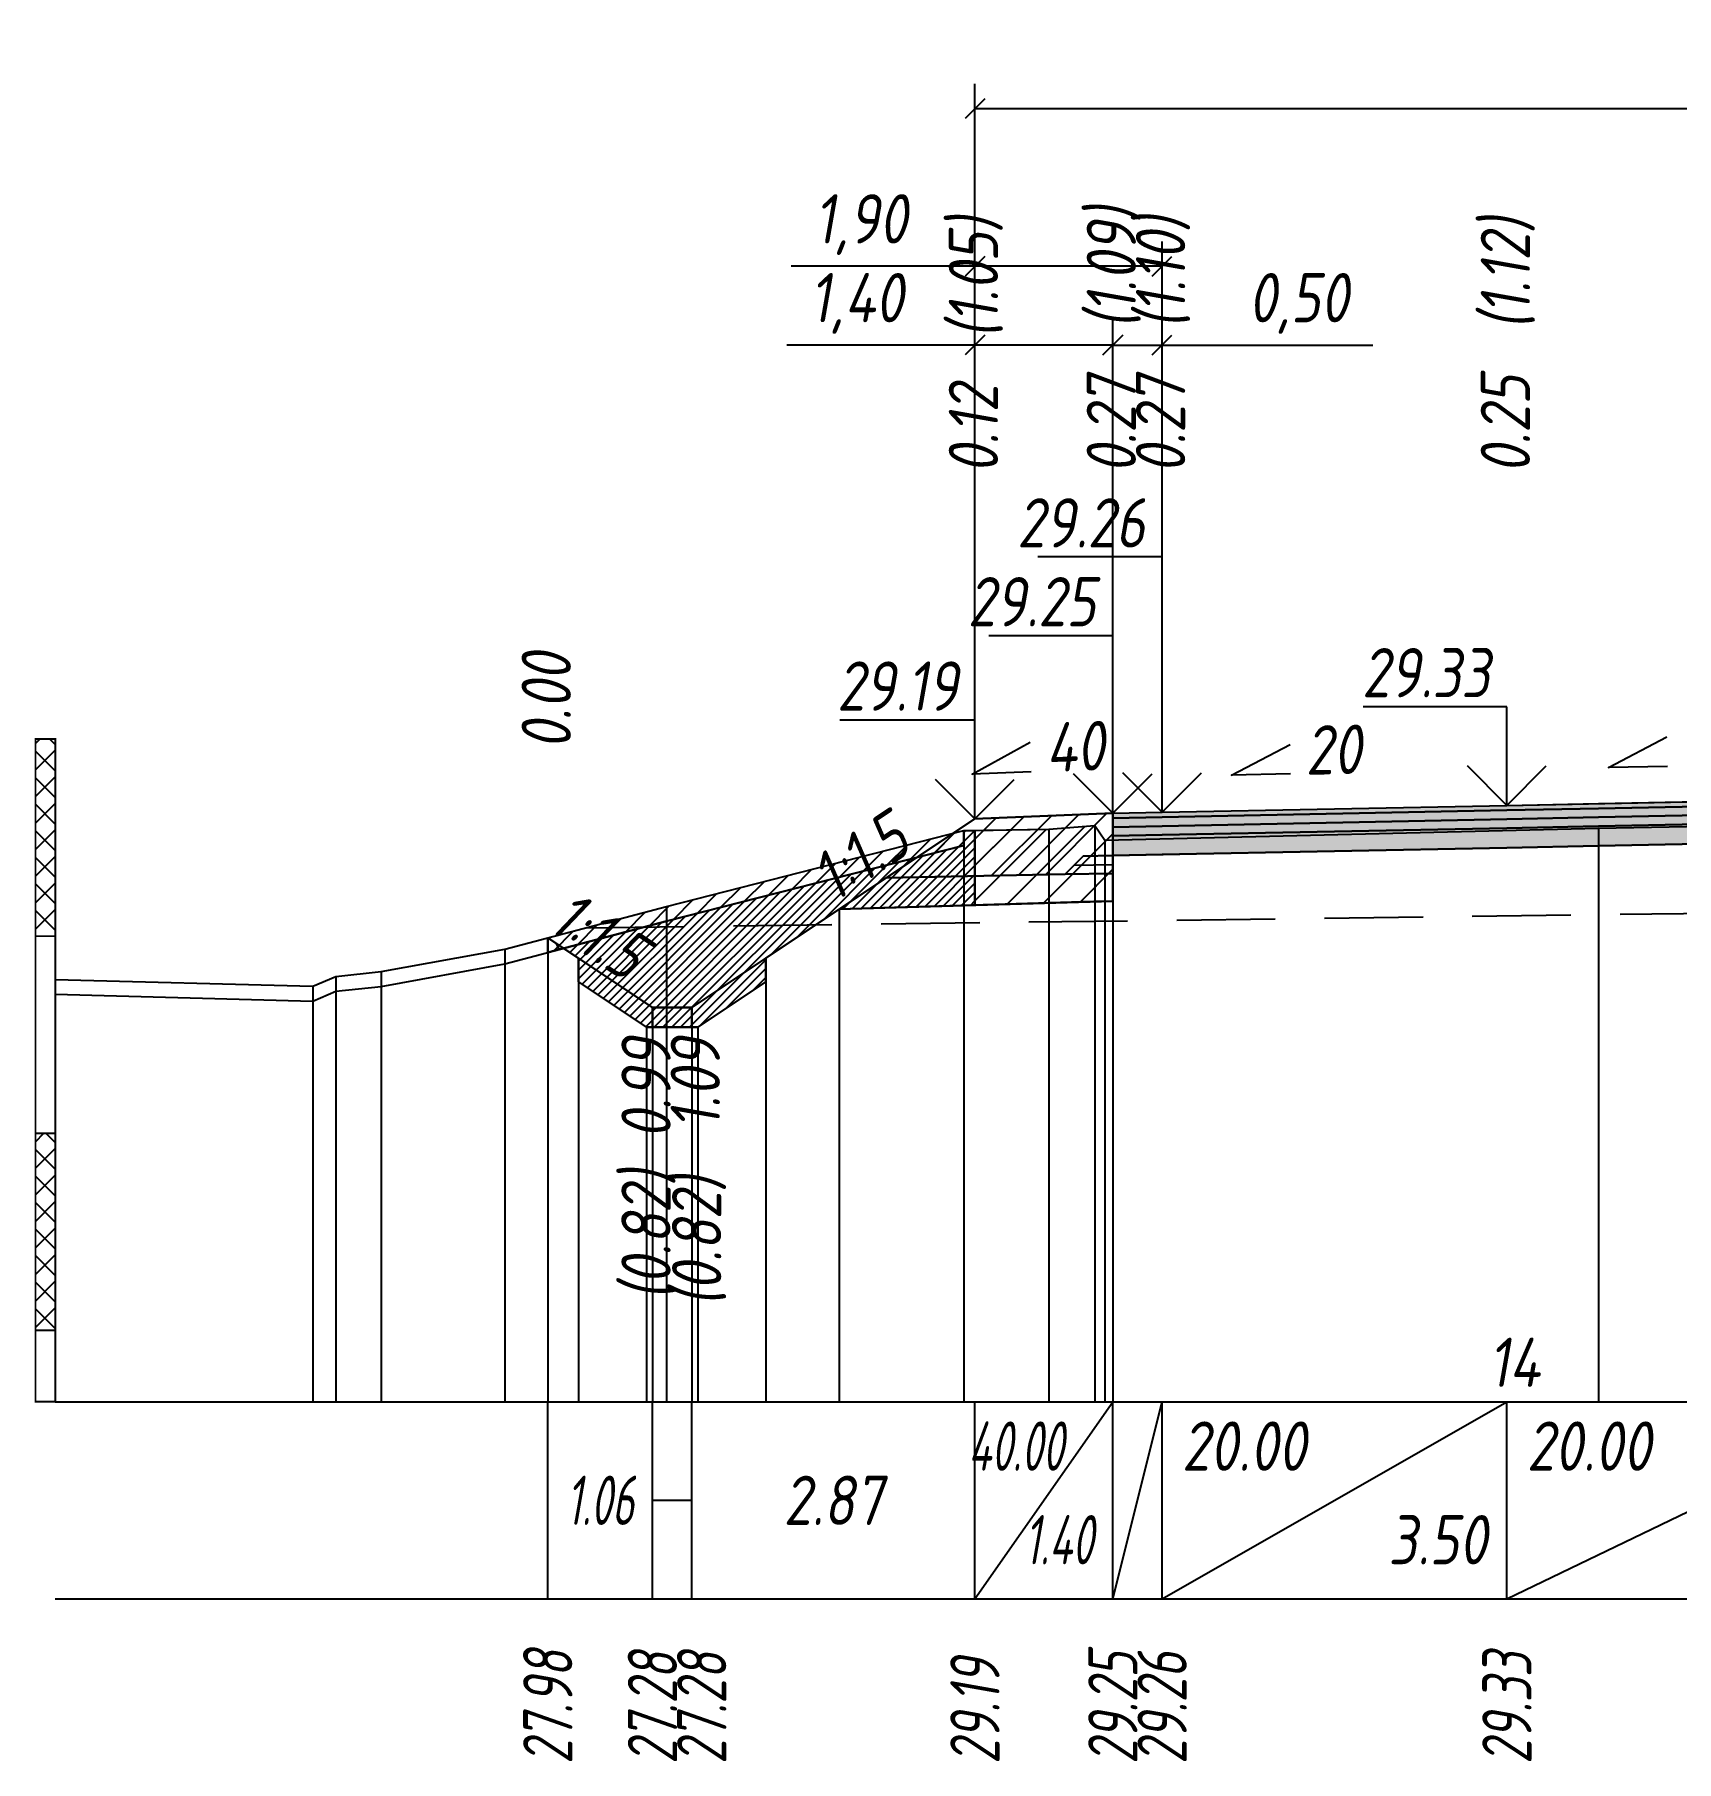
# Model space of a CAD drawing. Extents: x -717 to 1451, y -133302 to 233.
# Drawn here: x 78.9 to 162.3, y -93306.3 to -93218.6 of the extents above; entities that cross this region are included whole.
import ezdxf
from ezdxf.enums import TextEntityAlignment as Align

# ---------------------------------------------------------------- set-up
doc = ezdxf.new("R2010")
doc.units = 0
doc.linetypes.add('штриховая', pattern=[0.75, 0.5, -0.25])
for name, color, linetype in [('Интерполированный поперечник', 2, 'Continuous'), ('Код_514', 1, 'Continuous'), ('Контур_0', 7, 'Continuous'), ('Контур_2521', 7, 'Continuous'), ('Контур_2564', 7, 'Continuous'), ('Контур_2660', 7, 'Continuous'), ('Контур_2665', 7, 'Continuous'), ('Контур_400', 7, 'Continuous'), ('Контур_508', 7, 'Continuous'), ('Контур_512', 7, 'Continuous'), ('Контур_513', 7, 'Continuous'), ('Контур_818', 7, 'Continuous'), ('Красный поперечник', 1, 'Continuous'), ('Линейка абсолютных высот', 7, 'Continuous'), ('Объём_2501', 7, 'Continuous'), ('Объём_2564', 7, 'Continuous'), ('Объём_2650', 7, 'Continuous'), ('Объём_2660', 7, 'Continuous'), ('Объём_2663', 7, 'Continuous'), ('Объём_2664', 7, 'Continuous'), ('Объём_2665', 7, 'Continuous'), ('Откосы', 7, 'Continuous'), ('Отметки покрытия', 7, 'Continuous'), ('Рабочие отметки', 7, 'Continuous'), ('Рабочие отметки доп.', 7, 'Continuous'), ('Слои выравнивания', 7, 'Continuous'), ('Таблица', 7, 'Continuous'), ('Уклоны проезжей части', 7, 'Continuous'), ('Черный поперечник', 3, 'Continuous')]:
    doc.layers.add(name, color=color, linetype=linetype)
for name, color, linetype, true_color in [('Контур_2540', 2, 'Continuous', 0xffff00), ('Контур_2560', 2, 'Continuous', 0xffff00), ('Контур_2561', 7, 'Continuous', 0xff8040), ('Контур_2562', 3, 'Continuous', 0x00ff00), ('Контур_2563', 7, 'Continuous', 0xff8000), ('Контур_2570', 7, 'Continuous', 0x80ff00), ('Контур_2583', 3, 'Continuous', 0x00ff00), ('Контур_2584', 3, 'Continuous', 0x00ff00), ('Контур_2725', 7, 'Continuous', 0x323232), ('Контур_2736', 4, 'Continuous', 0x00ffff), ('Контур_2737', 4, 'Continuous', 0x00ffff), ('Контур_2738', 4, 'Continuous', 0x00ffff), ('Контур_2739', 4, 'Continuous', 0x00ffff), ('Контур_2741', 4, 'Continuous', 0x00ffff), ('Контур_2742', 4, 'Continuous', 0x00ffff), ('Контур_2743', 4, 'Continuous', 0x00ffff), ('Контур_2744', 7, 'Continuous', 0xa4ffff), ('Контур_2745', 7, 'Continuous', 0xa4ffff), ('Контур_2747', 4, 'Continuous', 0x00ffff), ('Контур_2748', 4, 'Continuous', 0x00ffff), ('Контур_2749', 4, 'Continuous', 0x00ffff), ('Контур_2750', 4, 'Continuous', 0x00ffff), ('Контур_2751', 4, 'Continuous', 0x00ffff), ('Контур_2752', 4, 'Continuous', 0x00ffff), ('Контур_2760', 7, 'Continuous', 0x323232), ('Контур_2761', 7, 'Continuous', 0x323232), ('Контур_2762', 7, 'Continuous', 0x323232), ('Контур_2763', 7, 'Continuous', 0x323232), ('Контур_402', 7, 'Continuous', 0xff6464), ('Контур_703', 4, 'Continuous', 0x00ffff), ('Контур_705', 4, 'Continuous', 0x00ffff), ('Контур_707', 4, 'Continuous', 0x00ffff), ('Контур_720', 131, 'Continuous', 0xaaffff), ('Объём_2520', 7, 'Continuous', 0x80ffff), ('Объём_2540', 2, 'Continuous', 0xffff00), ('Объём_2560', 2, 'Continuous', 0xffff00), ('Объём_2561', 7, 'Continuous', 0xff8040), ('Объём_2562', 3, 'Continuous', 0x00ff00), ('Объём_2563', 7, 'Continuous', 0xff8000), ('Объём_2570', 7, 'Continuous', 0x80ff00), ('Объём_2583', 3, 'Continuous', 0x00ff00), ('Объём_2584', 3, 'Continuous', 0x00ff00), ('Объём_2592', 3, 'Continuous', 0x00ff00), ('Объём_2596', 3, 'Continuous', 0x00ff00), ('Объём_2600', 7, 'Continuous', 0x808000), ('Объём_2620', 2, 'Continuous', 0xffff00), ('Объём_2746', 2, 'Continuous', 0xffff00)]:
    doc.layers.add(name, color=color, linetype=linetype, true_color=true_color)
doc.styles.get("Standard").update_dxf_attribs({"font": 'txt', "height": 2.5})
doc.styles.add('М', font='romand.shx', dxfattribs={"width": 0.8, "oblique": 10, "height": 2.5})
doc.dimstyles.new('ISO-25', dxfattribs={"dimtxt": 2.5, "dimasz": 2.5, "dimexe": 1.25, "dimexo": 0.625, "dimtad": 1, "dimtxsty": 'Standard', "dimcen": 2.5, "dimadec": 0, "dimazin": 0, "dimtfac": 1, "dimtmove": 0, "dimatfit": 3, "dimfxl": 1, "dimarcsym": 0})
pattern_1 = [(45.0000013, (0, 0), (-0.67351924, 0.673519211), []), (135.0000003, (0, 0), (-0.673519222, -0.67351923), [])]

# ---------------------------------------------------------------- blocks, each defined once
blk = doc.blocks.new('_Oblique')
at = {"color": 0, "linetype": 'ByBlock', "lineweight": -2}
blk.add_line((-0.5, -0.5), (0.5, 0.5), dxfattribs=at)
blk = doc.blocks.new('*D1836')
at = {"color": 0, "lineweight": -2, "transparency": 16777216}
for p, q in [((126.68, -93257.86), (126.68, -93233.14)), ((133.68, -93257.58), (133.68, -93233.14)), ((126.68, -93234.39), (117.137, -93234.39)), ((133.68, -93234.39), (126.68, -93234.39))]:
    blk.add_line(p, q, dxfattribs=at)
at = {"layer": 'Defpoints', "color": 0, "transparency": 16777216}
for p in [(133.68, -93234.39), (126.68, -93258.485), (133.68, -93258.205)]:
    blk.add_point(p, dxfattribs=at)
at = {"color": 0, "lineweight": -2, "transparency": 16777216, "rotation": 180}
blk.add_blockref('_Oblique', (126.68, -93234.39), dxfattribs=at)
at = {"color": 0, "lineweight": -2, "transparency": 16777216}
blk.add_blockref('_Oblique', (133.68, -93234.39), dxfattribs=at)
at = {"color": 0, "transparency": 16777216, "insert": (120.677, -93232.277), "char_height": 2.5, "width": 8.75, "attachment_point": 5, "style": 'М'}
blk.add_mtext('1,40', dxfattribs=at)
blk = doc.blocks.new('*D1838')
at = {"color": 0, "lineweight": -2, "transparency": 16777216}
for p, q in [((133.68, -93257.58), (133.68, -93233.14)), ((136.18, -93257.53), (136.18, -93233.14)), ((133.68, -93234.39), (136.18, -93234.39)), ((136.18, -93234.39), (146.868, -93234.39))]:
    blk.add_line(p, q, dxfattribs=at)
at = {"layer": 'Defpoints', "color": 0, "transparency": 16777216}
for p in [(136.18, -93234.39), (133.68, -93258.205), (136.18, -93258.155)]:
    blk.add_point(p, dxfattribs=at)
at = {"color": 0, "lineweight": -2, "transparency": 16777216, "rotation": 180}
blk.add_blockref('_Oblique', (133.68, -93234.39), dxfattribs=at)
at = {"color": 0, "lineweight": -2, "transparency": 16777216}
blk.add_blockref('_Oblique', (136.18, -93234.39), dxfattribs=at)
at = {"color": 0, "transparency": 16777216, "insert": (143.106, -93232.277), "char_height": 2.5, "width": 9.16667, "attachment_point": 5, "style": 'М'}
blk.add_mtext('0,50', dxfattribs=at)
blk = doc.blocks.new('*D1841')
at = {"color": 0, "lineweight": -2, "transparency": 16777216}
for p, q in [((126.68, -93257.86), (126.68, -93229.14)), ((136.18, -93257.53), (136.18, -93229.14)), ((126.68, -93230.39), (117.348, -93230.39)), ((136.18, -93230.39), (126.68, -93230.39))]:
    blk.add_line(p, q, dxfattribs=at)
at = {"layer": 'Defpoints', "color": 0, "transparency": 16777216}
for p in [(136.18, -93230.39), (126.68, -93258.485), (136.18, -93258.155)]:
    blk.add_point(p, dxfattribs=at)
at = {"color": 0, "lineweight": -2, "transparency": 16777216, "rotation": 180}
blk.add_blockref('_Oblique', (126.68, -93230.39), dxfattribs=at)
at = {"color": 0, "lineweight": -2, "transparency": 16777216}
blk.add_blockref('_Oblique', (136.18, -93230.39), dxfattribs=at)
at = {"color": 0, "transparency": 16777216, "insert": (120.888, -93228.277), "char_height": 2.5, "width": 8.75, "attachment_point": 5, "style": 'М'}
blk.add_mtext('1,90', dxfattribs=at)
blk = doc.blocks.new('*D1842')
at = {"color": 0, "lineweight": -2, "transparency": 16777216}
for p, q in [((126.68, -93257.86), (126.68, -93221.14)), ((222.18, -93257.86), (222.18, -93221.14)), ((126.68, -93222.39), (222.18, -93222.39))]:
    blk.add_line(p, q, dxfattribs=at)
at = {"layer": 'Defpoints', "color": 0, "transparency": 16777216}
for p in [(222.18, -93222.39), (126.68, -93258.485), (222.18, -93258.485)]:
    blk.add_point(p, dxfattribs=at)
at = {"color": 0, "lineweight": -2, "transparency": 16777216, "rotation": 180}
blk.add_blockref('_Oblique', (126.68, -93222.39), dxfattribs=at)
at = {"color": 0, "lineweight": -2, "transparency": 16777216}
blk.add_blockref('_Oblique', (222.18, -93222.39), dxfattribs=at)
at = {"color": 0, "transparency": 16777216, "insert": (174.43, -93220.277), "char_height": 2.5, "width": 10.41667, "attachment_point": 5, "style": 'М'}
blk.add_mtext('19,10', dxfattribs=at)

msp = doc.modelspace()

# ---------------------------------------------------------------- hatches: boundary and pattern name
at = {"layer": 'Линейка абсолютных высот'}
h = msp.add_hatch(dxfattribs=at)
h.set_pattern_fill('ANSI37', scale=0.3, style=0)
h.set_pattern_definition(pattern_1)
h.paths.add_polyline_path([(80, -93264.379), (80, -93254.379), (79, -93254.379), (79, -93264.379)])
h = msp.add_hatch(dxfattribs=at)
h.set_pattern_fill('ANSI37', scale=0.3, style=0)
h.set_pattern_definition(pattern_1)
h.paths.add_polyline_path([(80, -93284.379), (80, -93274.379), (79, -93274.379), (79, -93284.379)])
at = {"layer": 'Объём_2563'}
h = msp.add_hatch(dxfattribs=at)
h.set_pattern_fill('ANSI31', color=256, scale=0.3)
h.paths.add_polyline_path([(126.68, -93258.423), (133.68, -93258.143), (133.68, -93260.293), (132.18, -93260.323), (131.261, -93261.241), (122.18, -93261.423)])
at = {"layer": 'Объём_2570'}
h = msp.add_hatch(dxfattribs=at)
h.set_pattern_fill('ANSI31', color=256, scale=0.2)
h.paths.add_polyline_path([(126.113, -93259.772), (111.032, -93263.619), (105, -93265.208), (105, -93264.458), (111.032, -93262.869), (126.113, -93259.022)])
at = {"layer": 'Объём_2600'}
h = msp.add_hatch(dxfattribs=at)
h.set_pattern_fill('ANSI31', color=6, scale=0.4)
h.paths.add_polyline_path([(133.274, -93259.508), (133.68, -93259.498), (133.68, -93262.6), (126.68, -93262.81), (126.68, -93259.013), (130.436, -93258.955), (132.774, -93258.758)])
h = msp.add_hatch(dxfattribs=at)
h.set_pattern_fill('HONEY', color=5, scale=0.3)
h.paths.add_polyline_path([(105, -93265.208), (105, -93264.458), (105.806, -93264.995)])
at = {"layer": 'Объём_2620'}
h = msp.add_hatch(dxfattribs=at)
h.set_pattern_fill('ANSI31', color=2, scale=0.1)
h.paths.add_polyline_path([(111.032, -93263.619), (126.113, -93259.772), (126.113, -93259.022), (126.68, -93259.013), (126.68, -93262.81), (119.788, -93263.017), (116.064, -93265.5), (116.064, -93266.702), (112.616, -93269), (110.011, -93269), (106.564, -93266.702), (106.564, -93265.5), (105.806, -93264.995)])
at = {"layer": 'Слои выравнивания'}
for color, points in [(2, [(133.68, -93258.143), (136.18, -93258.093), (153.68, -93257.743), (158.333, -93257.65), (174.43, -93257.328), (174.43, -93257.578), (158.333, -93257.9), (153.68, -93257.993), (136.18, -93258.343), (133.68, -93258.393)]), (3, [(133.68, -93258.393), (136.18, -93258.343), (153.68, -93257.993), (158.333, -93257.9), (174.43, -93257.578), (174.43, -93258.028), (158.333, -93258.35), (153.68, -93258.443), (136.18, -93258.793), (133.68, -93258.843)]), (4, [(133.68, -93258.843), (136.18, -93258.793), (153.68, -93258.443), (158.333, -93258.35), (174.43, -93258.028), (174.43, -93258.478), (158.333, -93258.8), (153.68, -93258.893), (136.18, -93259.243), (133.68, -93259.293)]), (5, [(133.68, -93259.293), (136.18, -93259.243), (153.68, -93258.893), (158.333, -93258.8), (174.43, -93258.478), (174.43, -93259.478), (158.333, -93259.8), (153.68, -93259.893), (136.18, -93260.243), (133.68, -93260.293)])]:
    msp.add_hatch(color=color, dxfattribs=at).paths.add_polyline_path(points)

# ---------------------------------------------------------------- linework, layer by layer
at = {"layer": 'Интерполированный поперечник', "linetype": 'штриховая', "ltscale": 10, "flags": 128}
msp.add_lwpolyline([(106.926, -93263.95), (236.827, -93262.271)], dxfattribs=at)
at = {"layer": 'Код_514'}
for p, q in [((105, -93298), (105, -93288)), ((110.314, -93298), (110.314, -93288)), ((112.314, -93298), (112.314, -93288)), ((126.68, -93298), (126.68, -93288)), ((126.68, -93298), (133.68, -93288)), ((133.68, -93298), (133.68, -93288)), ((133.68, -93298), (136.18, -93288)), ((136.18, -93298), (136.18, -93288)), ((136.18, -93298), (153.68, -93288)), ((153.68, -93298), (153.68, -93288)), ((153.68, -93298), (174.43, -93288)), ((110.314, -93293), (112.314, -93293))]:
    msp.add_line(p, q, dxfattribs=at)
at = {"layer": 'Контур_0', "flags": 128}
for points in [[(126.68, -93258.423), (126.68, -93258.423), (126.68, -93258.423), (126.68, -93258.423), (126.68, -93258.423), (126.68, -93258.423), (126.68, -93258.423), (126.68, -93258.423), (126.68, -93258.423), (126.68, -93258.423), (126.68, -93258.423), (126.68, -93258.423), (126.68, -93258.423), (126.68, -93258.423), (126.68, -93258.423), (112.314, -93268), (110.314, -93268), (105, -93264.458), (105, -93264.458), (105, -93264.458), (105, -93264.458), (105, -93264.458), (105, -93264.458), (105, -93264.458), (105, -93264.458), (105, -93264.458), (105, -93264.458), (105, -93264.458), (105, -93264.458), (105, -93264.458)], [(126.68, -93258.423), (126.68, -93258.423), (126.68, -93258.423), (126.68, -93258.423), (126.68, -93258.423), (126.68, -93258.423), (126.68, -93258.423), (126.68, -93258.423), (126.68, -93258.423), (126.68, -93258.423), (126.68, -93258.423), (126.68, -93258.423), (126.68, -93258.423), (126.68, -93258.423), (126.68, -93258.423), (112.314, -93268)], [(122.18, -93261.423), (131.261, -93261.241), (132.18, -93260.323), (133.68, -93260.293)], [(132.18, -93260.323), (133.68, -93260.293), (133.68, -93261.193), (131.261, -93261.241), (132.18, -93260.323), (132.18, -93260.323)]]:
    msp.add_lwpolyline(points, dxfattribs=at)
at = {"layer": 'Контур_2521', "color": 250, "flags": 128}
msp.add_lwpolyline([(131.721, -93260.782), (133.68, -93260.743)], dxfattribs=at)
at = {"layer": 'Контур_2540', "flags": 128}
msp.add_lwpolyline([(131.261, -93261.241), (133.68, -93261.193), (133.68, -93262.6), (119.788, -93263.017), (122.18, -93261.423), (131.261, -93261.241), (131.261, -93261.241)], dxfattribs=at)
at = {"layer": 'Контур_2560', "flags": 128}
msp.add_lwpolyline([(126.68, -93258.423), (126.68, -93258.423), (126.68, -93258.423), (133.68, -93258.143)], dxfattribs=at)
at = {"layer": 'Контур_2561', "flags": 128}
msp.add_lwpolyline([(133.68, -93258.143), (133.68, -93258.143), (126.68, -93258.423), (126.68, -93258.423), (133.68, -93258.143)], dxfattribs=at)
at = {"layer": 'Контур_2562', "flags": 128}
msp.add_lwpolyline([(126.68, -93258.423), (126.68, -93258.423), (126.68, -93258.423), (126.68, -93258.423), (126.68, -93258.423)], dxfattribs=at)
at = {"layer": 'Контур_2563', "flags": 128}
msp.add_lwpolyline([(126.68, -93258.423), (133.68, -93258.143), (133.68, -93260.293), (132.18, -93260.323), (131.261, -93261.241), (122.18, -93261.423), (126.68, -93258.423), (126.68, -93258.423)], dxfattribs=at)
at = {"layer": 'Контур_2564', "flags": 128}
msp.add_lwpolyline([(126.68, -93258.423), (133.68, -93258.143)], dxfattribs=at)
at = {"layer": 'Контур_2570', "flags": 128}
msp.add_lwpolyline([(80, -93267.321), (93.071, -93267.672), (94.239, -93267.176), (96.55, -93266.925), (102.819, -93265.782), (102.819, -93265.782), (111.032, -93263.619), (126.113, -93259.772), (126.113, -93259.022), (130.436, -93258.955), (132.774, -93258.758), (133.274, -93259.508), (158.333, -93258.899), (174.43, -93258.6)], dxfattribs=at)
at = {"layer": 'Контур_2583', "flags": 128}
for points in [[(110.011, -93269), (110.314, -93269), (110.314, -93268), (106.564, -93265.5), (106.564, -93266.702), (110.011, -93269)], [(116.064, -93266.702), (116.064, -93265.5), (112.314, -93268), (112.314, -93269), (112.616, -93269), (116.064, -93266.702)]]:
    msp.add_lwpolyline(points, dxfattribs=at)
at = {"layer": 'Контур_2584', "flags": 128}
msp.add_lwpolyline([(112.314, -93269), (112.314, -93268), (110.314, -93268), (110.314, -93269), (112.314, -93269)], dxfattribs=at)
at = {"layer": 'Контур_2660', "flags": 128}
msp.add_lwpolyline([(119.788, -93263.017), (133.68, -93262.6)], dxfattribs=at)
at = {"layer": 'Контур_2665', "flags": 128}
msp.add_lwpolyline([(126.68, -93258.423), (126.68, -93258.423)], dxfattribs=at)
at = {"layer": 'Контур_2725', "flags": 128}
msp.add_lwpolyline([(133.68, -93260.293), (136.18, -93260.243), (153.68, -93259.893), (158.333, -93259.8), (174.43, -93259.478), (175.745, -93259.504), (193.551, -93259.86), (195.18, -93259.893), (212.68, -93260.243), (215.18, -93260.293)], dxfattribs=at)
at = {"layer": 'Контур_2736', "flags": 128}
msp.add_lwpolyline([(126.68, -93258.423), (126.68, -93258.423)], dxfattribs=at)
at = {"layer": 'Контур_2737', "flags": 128}
msp.add_lwpolyline([(126.68, -93258.423), (126.68, -93258.423)], dxfattribs=at)
at = {"layer": 'Контур_2738', "flags": 128}
msp.add_lwpolyline([(126.68, -93258.423), (126.68, -93258.423)], dxfattribs=at)
at = {"layer": 'Контур_2739', "flags": 128}
msp.add_lwpolyline([(126.68, -93258.423), (126.68, -93258.423)], dxfattribs=at)
at = {"layer": 'Контур_2741', "flags": 128}
msp.add_lwpolyline([(105, -93264.458), (105, -93264.458)], dxfattribs=at)
at = {"layer": 'Контур_2742', "flags": 128}
msp.add_lwpolyline([(105, -93264.458), (105, -93264.458)], dxfattribs=at)
at = {"layer": 'Контур_2743', "flags": 128}
msp.add_lwpolyline([(105, -93264.458), (105, -93264.458)], dxfattribs=at)
at = {"layer": 'Контур_2744', "flags": 128}
msp.add_lwpolyline([(105, -93264.458), (105, -93264.458)], dxfattribs=at)
msp.add_lwpolyline([(105, -93264.458), (105, -93264.458)], dxfattribs=at)
msp.add_lwpolyline([(105, -93264.458), (105, -93264.458)], dxfattribs=at)
msp.add_lwpolyline([(105, -93264.458), (105, -93264.458)], dxfattribs=at)
msp.add_lwpolyline([(105, -93264.458), (105, -93264.458)], dxfattribs=at)
msp.add_lwpolyline([(105, -93264.458), (105, -93264.458)], dxfattribs=at)
at = {"layer": 'Контур_2745', "flags": 128}
msp.add_lwpolyline([(126.68, -93258.423), (126.68, -93258.423)], dxfattribs=at)
msp.add_lwpolyline([(126.68, -93258.423), (126.68, -93258.423)], dxfattribs=at)
msp.add_lwpolyline([(126.68, -93258.423), (126.68, -93258.423)], dxfattribs=at)
msp.add_lwpolyline([(126.68, -93258.423), (126.68, -93258.423)], dxfattribs=at)
msp.add_lwpolyline([(126.68, -93258.423), (126.68, -93258.423)], dxfattribs=at)
msp.add_lwpolyline([(126.68, -93258.423), (126.68, -93258.423)], dxfattribs=at)
at = {"layer": 'Контур_2747', "flags": 128}
msp.add_lwpolyline([(126.68, -93258.423), (126.68, -93258.423)], dxfattribs=at)
at = {"layer": 'Контур_2748', "flags": 128}
msp.add_lwpolyline([(126.68, -93258.423), (126.68, -93258.423)], dxfattribs=at)
at = {"layer": 'Контур_2749', "flags": 128}
msp.add_lwpolyline([(126.68, -93258.423), (126.68, -93258.423)], dxfattribs=at)
at = {"layer": 'Контур_2750', "flags": 128}
msp.add_lwpolyline([(105, -93264.458), (105, -93264.458)], dxfattribs=at)
at = {"layer": 'Контур_2751', "flags": 128}
msp.add_lwpolyline([(105, -93264.458), (105, -93264.458)], dxfattribs=at)
at = {"layer": 'Контур_2752', "flags": 128}
msp.add_lwpolyline([(105, -93264.458), (105, -93264.458)], dxfattribs=at)
at = {"layer": 'Контур_2760', "flags": 128}
msp.add_lwpolyline([(133.68, -93258.143), (136.18, -93258.093), (153.68, -93257.743), (158.333, -93257.65), (174.43, -93257.328), (175.745, -93257.354), (193.551, -93257.71), (195.18, -93257.743), (212.68, -93258.093), (215.18, -93258.143)], dxfattribs=at)
at = {"layer": 'Контур_2761', "flags": 128}
msp.add_lwpolyline([(133.68, -93258.393), (136.18, -93258.343), (153.68, -93257.993), (158.333, -93257.9), (174.43, -93257.578), (175.745, -93257.604), (193.551, -93257.96), (195.18, -93257.993), (212.68, -93258.343), (215.18, -93258.393)], dxfattribs=at)
at = {"layer": 'Контур_2762', "flags": 128}
msp.add_lwpolyline([(133.68, -93258.843), (136.18, -93258.793), (153.68, -93258.443), (158.333, -93258.35), (174.43, -93258.028), (175.745, -93258.054), (193.551, -93258.41), (195.18, -93258.443), (212.68, -93258.793), (215.18, -93258.843)], dxfattribs=at)
at = {"layer": 'Контур_2763', "flags": 128}
msp.add_lwpolyline([(133.68, -93259.293), (136.18, -93259.243), (153.68, -93258.893), (158.333, -93258.8), (174.43, -93258.478), (175.745, -93258.504), (193.551, -93258.86), (195.18, -93258.893), (212.68, -93259.243), (215.18, -93259.293)], dxfattribs=at)
at = {"layer": 'Контур_400', "flags": 128}
msp.add_lwpolyline([(133.68, -93258.143), (136.18, -93258.093), (136.18, -93258.093), (136.18, -93258.093), (136.18, -93258.093), (136.18, -93258.093), (136.18, -93258.093), (153.68, -93257.743), (174.43, -93257.328)], dxfattribs=at)
at = {"layer": 'Контур_402', "flags": 128}
msp.add_lwpolyline([(119.788, -93263.017), (133.68, -93262.6), (133.68, -93260.293), (174.43, -93259.478), (215.18, -93260.293), (215.18, -93262.6), (228.142, -93262.989)], dxfattribs=at)
at = {"layer": 'Контур_508', "flags": 128}
msp.add_lwpolyline([(105, -93264.458), (106.564, -93265.5), (106.564, -93266.702), (110.011, -93269), (110.314, -93269), (112.314, -93269), (112.616, -93269), (116.064, -93266.702), (116.064, -93265.5), (119.788, -93263.017), (133.68, -93262.6), (133.68, -93260.293), (174.43, -93259.478), (215.18, -93260.293), (215.18, -93262.6), (228.142, -93262.989), (228.142, -93263.599), (231.589, -93265.897), (231.892, -93265.897), (233.892, -93265.897), (234.195, -93265.897), (237.642, -93263.599), (237.642, -93262.397), (237.795, -93262.296)], dxfattribs=at)
at = {"layer": 'Контур_512', "flags": 128}
msp.add_lwpolyline([(105, -93264.458), (106.564, -93265.5), (106.564, -93266.702), (110.011, -93269), (110.314, -93269), (112.314, -93269), (112.616, -93269), (116.064, -93266.702), (116.064, -93265.5), (119.788, -93263.017), (133.68, -93262.6)], dxfattribs=at)
at = {"layer": 'Контур_513', "flags": 128}
msp.add_lwpolyline([(105, -93264.458), (106.564, -93265.5), (106.564, -93266.702), (110.011, -93269), (110.314, -93269), (112.314, -93269), (112.616, -93269), (116.064, -93266.702), (116.064, -93265.5), (119.788, -93263.017), (133.68, -93262.6), (133.68, -93260.293), (174.43, -93259.478), (215.18, -93260.293), (215.18, -93262.6), (228.142, -93262.989), (228.142, -93263.599), (231.589, -93265.897), (231.892, -93265.897), (233.892, -93265.897), (234.195, -93265.897), (237.642, -93263.599), (237.642, -93262.397), (237.795, -93262.296)], dxfattribs=at)
at = {"layer": 'Контур_703', "flags": 128}
for points in [[(126.68, -93258.423), (112.314, -93268)], [(126.68, -93258.423), (126.68, -93258.423)]]:
    msp.add_lwpolyline(points, dxfattribs=at)
at = {"layer": 'Контур_705', "flags": 128}
msp.add_lwpolyline([(126.68, -93258.423), (126.68, -93258.423)], dxfattribs=at)
at = {"layer": 'Контур_707', "flags": 128}
msp.add_lwpolyline([(110.314, -93268), (105, -93264.458)], dxfattribs=at)
at = {"layer": 'Контур_720', "flags": 128}
msp.add_lwpolyline([(112.314, -93268), (110.314, -93268)], dxfattribs=at)
at = {"layer": 'Контур_818', "flags": 128}
msp.add_lwpolyline([(105, -93265.208), (111.032, -93263.619), (126.113, -93259.772), (126.113, -93259.022), (130.436, -93258.955), (132.774, -93258.758), (133.274, -93259.508), (158.333, -93258.899), (174.43, -93258.6), (175.745, -93258.575), (193.551, -93258.887), (218.838, -93259.446), (219.338, -93258.696), (225.501, -93258.915), (229.866, -93259.146), (229.866, -93259.896), (231.479, -93260.108), (233.14, -93260.387), (235.006, -93261.63), (236.827, -93263.021), (237.795, -93263.046)], dxfattribs=at)
at = {"layer": 'Красный поперечник'}
for p, q in [((136.18, -93258.093), (153.68, -93257.743)), ((153.68, -93257.743), (174.43, -93257.328)), ((112.314, -93268), (126.68, -93258.423)), ((126.68, -93258.423), (133.68, -93258.143)), ((133.68, -93258.143), (136.18, -93258.093)), ((119.788, -93263.017), (119.788, -93288)), ((133.68, -93262.6), (133.68, -93288)), ((105, -93264.458), (105, -93288)), ((105, -93264.458), (110.314, -93268)), ((106.564, -93265.5), (106.564, -93288)), ((116.064, -93265.5), (116.064, -93288)), ((106.564, -93266.702), (106.564, -93288)), ((116.064, -93266.702), (116.064, -93288)), ((110.314, -93268), (112.314, -93268)), ((110.011, -93269), (110.011, -93288)), ((110.314, -93269), (110.314, -93288)), ((112.314, -93269), (112.314, -93288)), ((112.616, -93269), (112.616, -93288))]:
    msp.add_line(p, q, dxfattribs=at)
at = {"layer": 'Линейка абсолютных высот', "color": 7, "const_width": 0.1, "flags": 128}
for points in [[(80, -93264.379), (80, -93254.379), (79, -93254.379), (79, -93264.379), (80, -93264.379)], [(80, -93274.379), (80, -93264.379), (79, -93264.379), (79, -93274.379), (80, -93274.379)], [(80, -93284.379), (80, -93274.379), (79, -93274.379), (79, -93284.379), (80, -93284.379)], [(80, -93288), (80, -93284.379), (79, -93284.379), (79, -93288), (80, -93288)]]:
    msp.add_lwpolyline(points, dxfattribs=at)
at = {"layer": 'Объём_2501', "flags": 128}
msp.add_lwpolyline([(133.68, -93258.143), (136.18, -93258.093), (136.18, -93258.093), (136.18, -93258.093), (136.18, -93258.093), (136.18, -93258.093), (136.18, -93258.093), (153.68, -93257.743), (174.43, -93257.328)], dxfattribs=at)
at = {"layer": 'Объём_2520', "color": 250, "flags": 128}
msp.add_lwpolyline([(132.18, -93260.323), (133.68, -93260.293), (133.68, -93261.193), (131.261, -93261.241), (132.18, -93260.323), (132.18, -93260.323)], dxfattribs=at)
at = {"layer": 'Объём_2540', "flags": 128}
msp.add_lwpolyline([(131.261, -93261.241), (133.68, -93261.193), (133.68, -93262.6), (119.788, -93263.017), (122.18, -93261.423), (131.261, -93261.241), (131.261, -93261.241)], dxfattribs=at)
at = {"layer": 'Объём_2560', "flags": 128}
msp.add_lwpolyline([(126.68, -93258.423), (126.68, -93258.423), (126.68, -93258.423), (133.68, -93258.143)], dxfattribs=at)
at = {"layer": 'Объём_2561', "flags": 128}
msp.add_lwpolyline([(133.68, -93258.143), (133.68, -93258.143), (126.68, -93258.423), (126.68, -93258.423), (133.68, -93258.143)], dxfattribs=at)
at = {"layer": 'Объём_2562', "flags": 128}
msp.add_lwpolyline([(126.68, -93258.423), (126.68, -93258.423), (126.68, -93258.423), (126.68, -93258.423), (126.68, -93258.423)], dxfattribs=at)
at = {"layer": 'Объём_2563', "color": 250, "flags": 128}
msp.add_lwpolyline([(126.68, -93258.423), (133.68, -93258.143), (133.68, -93260.293), (132.18, -93260.323), (131.261, -93261.241), (122.18, -93261.423), (126.68, -93258.423), (126.68, -93258.423)], dxfattribs=at)
at = {"layer": 'Объём_2564', "flags": 128}
msp.add_lwpolyline([(126.68, -93258.423), (133.68, -93258.143)], dxfattribs=at)
at = {"layer": 'Объём_2570', "flags": 128}
msp.add_lwpolyline([(126.113, -93259.772), (111.032, -93263.619), (105, -93265.208), (105, -93264.458), (111.032, -93262.869), (126.113, -93259.022), (126.113, -93259.772), (126.113, -93259.772)], dxfattribs=at)
at = {"layer": 'Объём_2583', "flags": 128}
for points in [[(110.011, -93269), (110.314, -93269), (110.314, -93268), (106.564, -93265.5), (106.564, -93266.702), (110.011, -93269)], [(116.064, -93266.702), (116.064, -93265.5), (112.314, -93268), (112.314, -93269), (112.616, -93269), (116.064, -93266.702)]]:
    msp.add_lwpolyline(points, dxfattribs=at)
at = {"layer": 'Объём_2584', "flags": 128}
msp.add_lwpolyline([(112.314, -93269), (112.314, -93268), (110.314, -93268), (110.314, -93269), (112.314, -93269)], dxfattribs=at)
at = {"layer": 'Объём_2592', "flags": 128}
for points in [[(110.314, -93268), (106.564, -93265.5)], [(116.064, -93265.5), (112.314, -93268)]]:
    msp.add_lwpolyline(points, dxfattribs=at)
at = {"layer": 'Объём_2596', "flags": 128}
msp.add_lwpolyline([(112.314, -93268), (110.314, -93268)], dxfattribs=at)
at = {"layer": 'Объём_2600', "color": 5, "flags": 128}
msp.add_lwpolyline([(105, -93265.208), (105, -93264.458), (105.806, -93264.995), (105, -93265.208), (105, -93265.208)], dxfattribs=at)
at = {"layer": 'Объём_2620', "flags": 128}
msp.add_lwpolyline([(111.032, -93263.619), (126.113, -93259.772), (126.113, -93259.022), (126.68, -93259.013), (126.68, -93262.81), (119.788, -93263.017), (116.064, -93265.5), (116.064, -93266.702), (112.616, -93269), (110.011, -93269), (106.564, -93266.702), (106.564, -93265.5), (105.806, -93264.995), (111.032, -93263.619), (111.032, -93263.619)], dxfattribs=at)
at = {"layer": 'Объём_2650', "color": 6, "flags": 128}
msp.add_lwpolyline([(133.274, -93259.508), (133.68, -93259.498), (133.68, -93262.6), (126.68, -93262.81), (126.68, -93259.013), (130.436, -93258.955), (132.774, -93258.758), (133.274, -93259.508), (133.274, -93259.508)], dxfattribs=at)
at = {"layer": 'Объём_2660', "flags": 128}
msp.add_lwpolyline([(119.788, -93263.017), (133.68, -93262.6)], dxfattribs=at)
at = {"layer": 'Объём_2663', "flags": 128}
for points in [[(126.68, -93258.423), (112.314, -93268)], [(110.314, -93268), (105, -93264.458)]]:
    msp.add_lwpolyline(points, dxfattribs=at)
at = {"layer": 'Объём_2664', "flags": 128}
msp.add_lwpolyline([(112.314, -93268), (110.314, -93268)], dxfattribs=at)
at = {"layer": 'Объём_2665', "flags": 128}
msp.add_lwpolyline([(126.68, -93258.423), (126.68, -93258.423)], dxfattribs=at)
at = {"layer": 'Объём_2746', "flags": 128}
for points in [[(126.113, -93259.772), (126.113, -93259.022), (130.436, -93258.955), (132.774, -93258.758), (133.274, -93259.508), (133.274, -93262.612), (119.788, -93263.017), (123.752, -93260.374), (126.113, -93259.772), (126.113, -93259.772)], [(116.064, -93266.702), (112.616, -93269), (110.011, -93269), (106.564, -93266.702), (106.564, -93265.5), (110.314, -93268), (112.314, -93268), (116.064, -93265.5), (116.064, -93266.702), (116.064, -93266.702)]]:
    msp.add_lwpolyline(points, dxfattribs=at)
at = {"layer": 'Откосы', "color": 1, "flags": 128}
for points in [[(161.829, -93255.768), (158.83, -93255.828), (161.799, -93254.269)], [(129.538, -93256.04), (126.54, -93256.16), (129.478, -93254.541)], [(142.704, -93256.151), (139.705, -93256.211), (142.674, -93254.651)]]:
    msp.add_lwpolyline(points, dxfattribs=at)
at = {"layer": 'Отметки покрытия', "color": 1}
for p, q in [((136.18, -93245.143), (129.88, -93245.143)), ((136.18, -93258.093), (136.18, -93245.143)), ((133.68, -93249.143), (127.38, -93249.143)), ((133.68, -93258.143), (133.68, -93249.143)), ((126.68, -93253.423), (119.83, -93253.423)), ((126.68, -93258.423), (126.68, -93253.423)), ((153.68, -93252.743), (146.38, -93252.743)), ((153.68, -93257.743), (153.68, -93252.743)), ((153.68, -93257.743), (151.68, -93255.743)), ((153.68, -93257.743), (155.68, -93255.743)), ((126.68, -93258.423), (124.68, -93256.423)), ((126.68, -93258.423), (128.68, -93256.423)), ((133.68, -93258.143), (131.68, -93256.143)), ((133.68, -93258.143), (135.68, -93256.143)), ((136.18, -93258.093), (134.18, -93256.093)), ((136.18, -93258.093), (138.18, -93256.093))]:
    msp.add_line(p, q, dxfattribs=at)
at = {"layer": 'Слои выравнивания'}
msp.add_line((133.68, -93258.143), (133.68, -93288), dxfattribs=at)
at = {"layer": 'Слои выравнивания', "color": 2, "flags": 128}
msp.add_lwpolyline([(133.68, -93258.143), (136.18, -93258.093), (153.68, -93257.743), (158.333, -93257.65), (174.43, -93257.328), (174.43, -93257.578), (158.333, -93257.9), (153.68, -93257.993), (136.18, -93258.343), (133.68, -93258.393)], close=True, dxfattribs=at)
at = {"layer": 'Слои выравнивания', "color": 3, "flags": 128}
msp.add_lwpolyline([(133.68, -93258.393), (136.18, -93258.343), (153.68, -93257.993), (158.333, -93257.9), (174.43, -93257.578), (174.43, -93258.028), (158.333, -93258.35), (153.68, -93258.443), (136.18, -93258.793), (133.68, -93258.843)], close=True, dxfattribs=at)
at = {"layer": 'Слои выравнивания', "color": 4, "flags": 128}
msp.add_lwpolyline([(133.68, -93258.843), (136.18, -93258.793), (153.68, -93258.443), (158.333, -93258.35), (174.43, -93258.028), (174.43, -93258.478), (158.333, -93258.8), (153.68, -93258.893), (136.18, -93259.243), (133.68, -93259.293)], close=True, dxfattribs=at)
at = {"layer": 'Слои выравнивания', "color": 5, "flags": 128}
msp.add_lwpolyline([(133.68, -93259.293), (136.18, -93259.243), (153.68, -93258.893), (158.333, -93258.8), (174.43, -93258.478), (174.43, -93259.478), (158.333, -93259.8), (153.68, -93259.893), (136.18, -93260.243), (133.68, -93260.293)], close=True, dxfattribs=at)
at = {"layer": 'Таблица'}
for p, q in [((80, -93288), (262.795, -93288)), ((80, -93298), (262.795, -93298))]:
    msp.add_line(p, q, dxfattribs=at)
at = {"layer": 'Черный поперечник', "color": 7}
for p, q in [((126.113, -93259.022), (126.113, -93288)), ((130.436, -93258.955), (130.436, -93288)), ((132.774, -93258.758), (132.774, -93288)), ((133.274, -93259.508), (133.274, -93288)), ((158.333, -93258.899), (158.333, -93288)), ((111.032, -93262.869), (111.032, -93288)), ((102.819, -93265.032), (102.819, -93288)), ((80, -93266.571), (80, -93288)), ((94.239, -93266.426), (94.239, -93288)), ((96.55, -93266.175), (96.55, -93288)), ((93.071, -93266.922), (93.071, -93288))]:
    msp.add_line(p, q, dxfattribs=at)
at = {"layer": 'Черный поперечник', "flags": 128}
msp.add_lwpolyline([(80, -93266.571), (93.071, -93266.922), (94.239, -93266.426), (96.55, -93266.175), (102.819, -93265.032), (111.032, -93262.869), (126.113, -93259.022), (130.436, -93258.955), (132.774, -93258.758), (133.274, -93259.508), (158.333, -93258.899), (174.43, -93258.6)], dxfattribs=at)

# ---------------------------------------------------------------- texts
at = {"layer": 'Код_514', "style": 'М', "oblique": 10}
for s, width, p in [('40.00', 0.6, (126.33, -93289)), ('20.00', 0.8, (137.18, -93289)), ('20.00', 0.8, (154.68, -93289))]:
    msp.add_text(s, height=2.5, dxfattribs=dict(at, width=width)).set_placement(p, align=Align.TOP_LEFT)
for s, width, p in [('1.06', 0.6, (107.657, -93293)), ('2.87', 0.8, (119.497, -93293))]:
    msp.add_text(s, height=2.5, dxfattribs=dict(at, width=width)).set_placement(p, align=Align.MIDDLE_CENTER)
for s, width, p in [('1.40', 0.6, (132.68, -93297)), ('3.50', 0.8, (152.68, -93297))]:
    msp.add_text(s, height=2.5, dxfattribs=dict(at, width=width)).set_placement(p, align=Align.BOTTOM_RIGHT)
at = {"layer": 'Код_514', "style": 'М', "oblique": 10, "width": 0.7}
for s, p in [('27.98', (105, -93306.382)), ('27.28', (110.314, -93306.382)), ('27.28', (112.814, -93306.382)), ('29.25', (133.68, -93306.382)), ('29.26', (136.18, -93306.382)), ('29.33', (153.68, -93306.382)), ('29.19', (126.68, -93306.382))]:
    msp.add_text(s, height=2.5, rotation=90, dxfattribs=at).set_placement(p, align=Align.MIDDLE_LEFT)
at = {"layer": 'Отметки покрытия', "color": 1, "style": 'М', "oblique": 10, "width": 0.8}
for s, p in [('29.26', (135.321, -93245.411)), ('29.25', (132.821, -93249.411)), ('29.33', (152.821, -93253.011)), ('29.19', (125.821, -93253.691))]:
    msp.add_text(s, height=2.5, dxfattribs=at).set_placement(p, align=Align.BOTTOM_RIGHT)
at = {"layer": 'Рабочие отметки', "color": 1, "style": 'М', "oblique": 10, "width": 0.8}
for s, p in [('0.27', (133.602, -93240.893)), ('0.27', (136.102, -93240.893)), ('0.25', (153.602, -93240.893)), ('0.12', (126.602, -93240.893)), ('0.00', (104.922, -93254.888))]:
    msp.add_text(s, height=2.5, rotation=90, dxfattribs=at).set_placement(p, align=Align.MIDDLE_LEFT)
for s, p in [('0.99', (109.986, -93269.541)), ('1.09', (112.486, -93269.541))]:
    msp.add_text(s, height=2.5, rotation=90, dxfattribs=at).set_placement(p, align=Align.MIDDLE_RIGHT)
at = {"layer": 'Рабочие отметки доп.', "color": 1, "style": 'М', "oblique": 10, "width": 0.8}
for s, p in [('(1.05)', (126.602, -93234.043)), ('(1.09)', (133.602, -93233.543)), ('(1.10)', (136.102, -93233.543)), ('(1.12)', (153.602, -93233.593))]:
    msp.add_text(s, height=2.5, rotation=90, dxfattribs=at).set_placement(p, align=Align.MIDDLE_LEFT)
for p in [(109.986, -93276.231), (112.556, -93276.549)]:
    msp.add_text('(0.82)', height=2.5, rotation=90, dxfattribs=at).set_placement(p, align=Align.MIDDLE_RIGHT)
at = {"layer": 'Слои выравнивания', "style": 'М', "oblique": 10, "width": 0.8}
msp.add_text('14', height=2.5, dxfattribs=at).set_placement((154.055, -93288), align=Align.BOTTOM_CENTER)
at = {"layer": 'Уклоны проезжей части', "color": 1, "style": 'М', "oblique": 10, "width": 0.8}
for s, rotation, p in [('40', 2.29061, (131.842, -93256.756)), ('20', 1.14576, (144.91, -93256.918)), ('1:1.5', 33.69007, (121.98, -93261.989)), ('1:1.5', 326.30994, (106.519, -93266.004))]:
    msp.add_text(s, height=2.5, rotation=rotation, dxfattribs=at).set_placement(p, align=Align.BOTTOM_CENTER)

# ---------------------------------------------------------------- dimensions: what is measured, and where the dimension line sits
at = {"color": 5}
dim = msp.add_linear_dim(base=(222.18, -93222.39), p1=(126.68, -93258.485), p2=(222.18, -93258.485), angle=180, dimstyle='ISO-25', override={"dimasz": 1, "dimlfac": 0.2, "dimzin": 0, "dimtxsty": 'М', "dimblk1": 'Oblique', "dimblk2": 'Oblique', "dimsah": 1}, dxfattribs=at)
dim.commit()
dim.dimension.update_dxf_attribs({"geometry": '*D1842', "text_midpoint": (174.43, -93220.277)})
for base, p1, p2, picture, middle in [((136.18, -93230.39), (126.68, -93258.485), (136.18, -93258.155), '*D1841', (120.888, -93230.39)), ((133.68, -93234.39), (126.68, -93258.485), (133.68, -93258.205), '*D1836', (120.677, -93234.39)), ((136.18, -93234.39), (133.68, -93258.205), (136.18, -93258.155), '*D1838', (143.106, -93234.39))]:
    dim = msp.add_linear_dim(base=base, p1=p1, p2=p2, angle=180, dimstyle='ISO-25', override={"dimasz": 1, "dimlfac": 0.2, "dimzin": 0, "dimtxsty": 'М', "dimblk1": 'Oblique', "dimblk2": 'Oblique', "dimsah": 1}, dxfattribs=at)
    dim.commit()
    dim.dimension.update_dxf_attribs({"geometry": picture, "text_midpoint": middle, "dimtype": 160})

doc.saveas('drawing.dxf')
